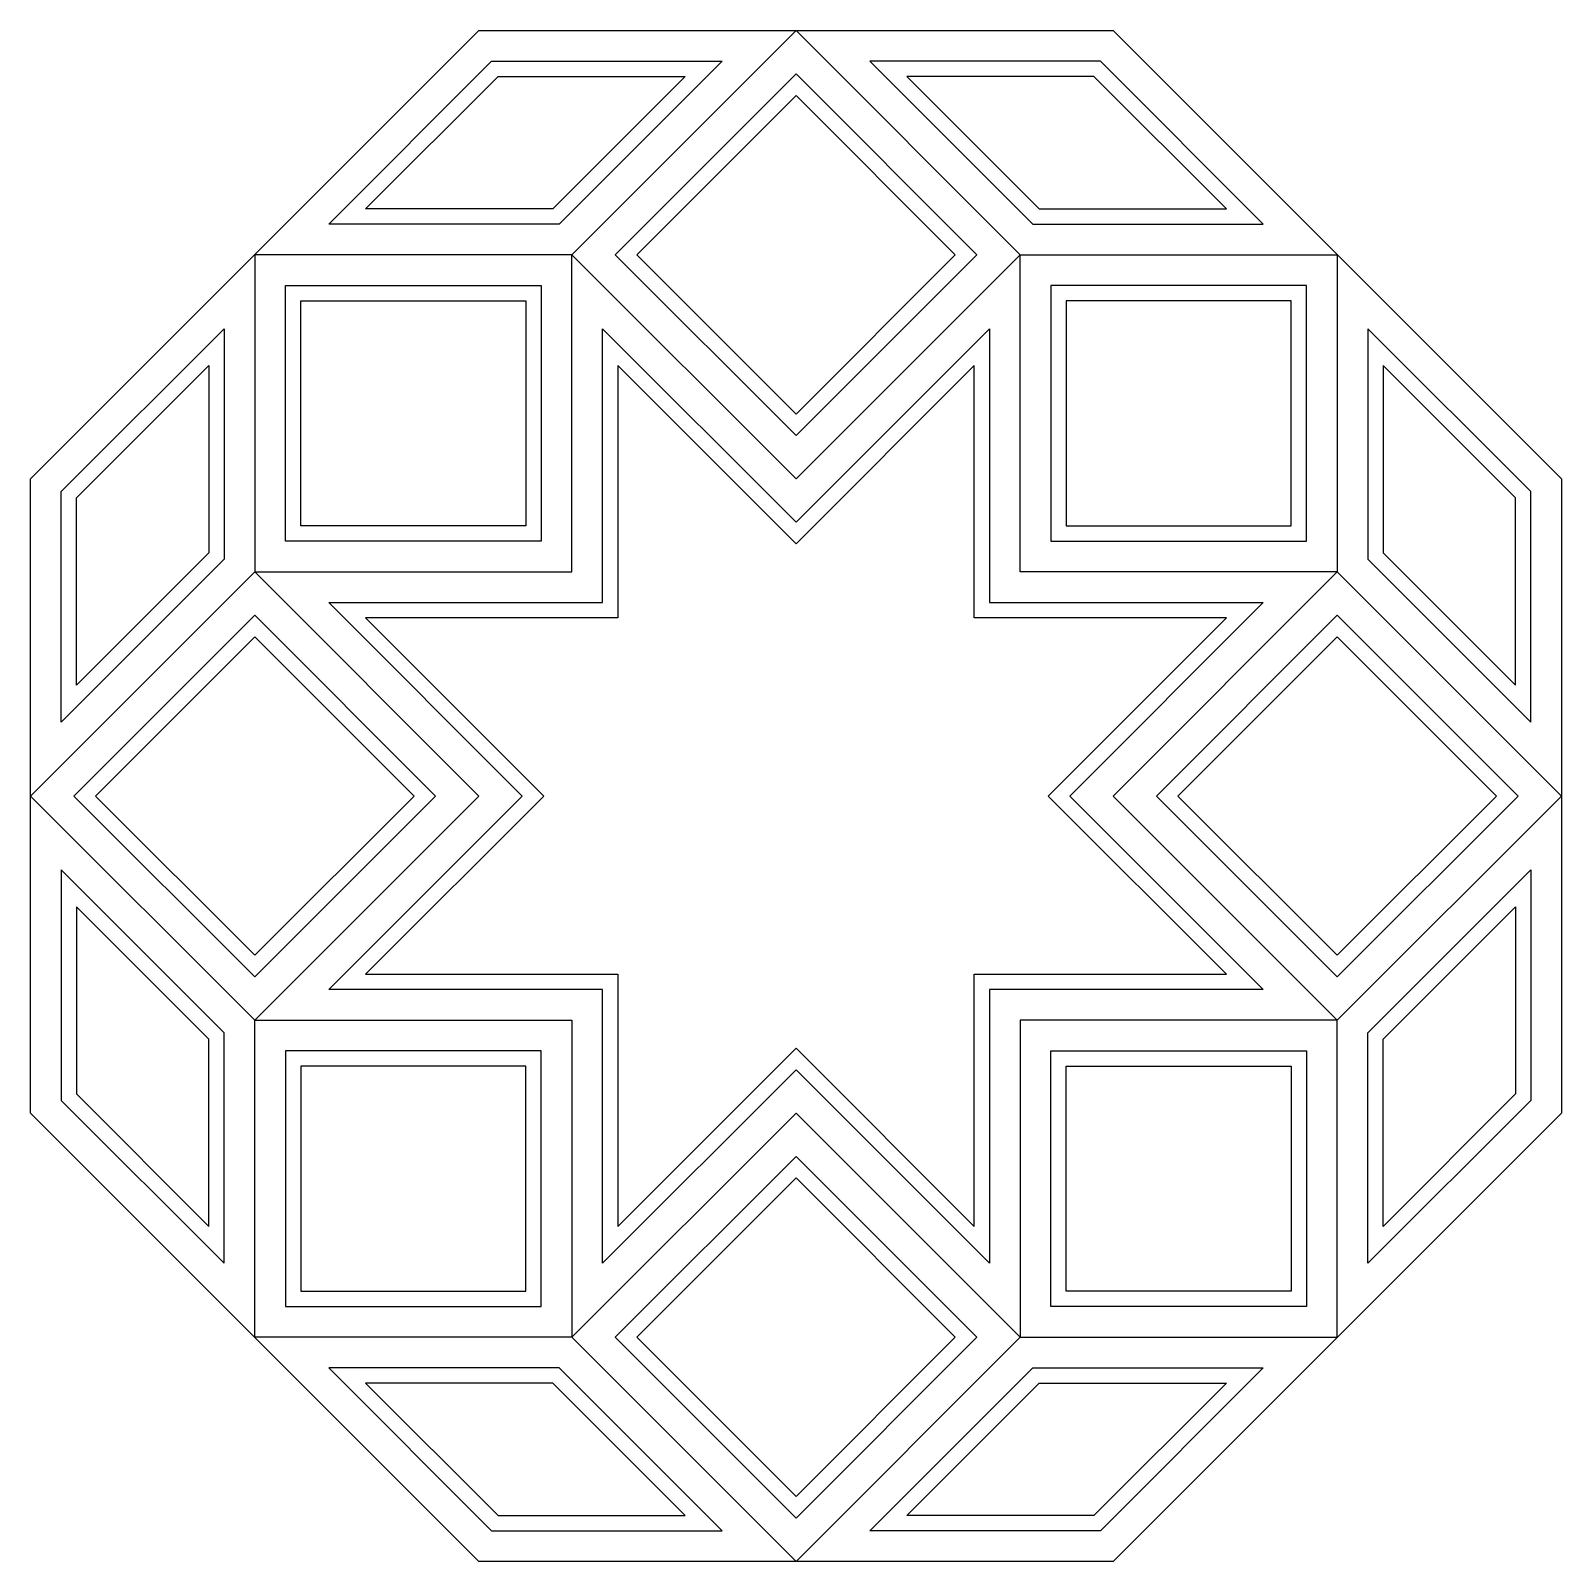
# Model space of a CAD drawing. Extents: x 555 to 3555, y 2007 to 5007.
import ezdxf

# ---------------------------------------------------------------- set-up
doc = ezdxf.new("R2010")
doc.units = 0
doc.header["$MEASUREMENT"] = 0
for name, color, linetype in [('3', 3, 'CONTINUOUS'), ('4', 4, 'CONTINUOUS'), ('7', 7, 'CONTINUOUS')]:
    doc.layers.add(name, color=color, linetype=linetype)

msp = doc.modelspace()

# ---------------------------------------------------------------- linework, layer by layer
at = {"layer": '3'}
for points in [[(1837.7, 4917.3), (1578.4, 4658), (1211.6, 4658), (1471, 4917.3)], [(2272.3, 4917.3), (2531.6, 4658), (2898.4, 4658), (2639, 4917.3)], [(2055, 4880), (2367.1, 4568), (2055, 4255.9), (1742.9, 4568)], [(1084.3, 4478), (1525.7, 4478), (1525.7, 4036.7), (1084.3, 4036.7)], [(3025.7, 4478), (2584.3, 4478), (2584.3, 4036.7), (3025.7, 4036.7)], [(904.3, 4350.7), (904.3, 3983.9), (645, 3724.6), (645, 4091.4)], [(2055, 4001.4), (1705.7, 4350.7), (1705.7, 3856.7), (1211.6, 3856.7), (1561, 3507.3), (1211.6, 3158), (1705.7, 3158), (1705.7, 2663.9), (2055, 3013.3), (2404.3, 2663.9), (2404.3, 3158), (2898.4, 3158), (2549, 3507.3), (2898.4, 3856.7), (2404.3, 3856.7), (2404.3, 4350.7)], [(3205.7, 4350.7), (3205.7, 3983.9), (3465, 3724.6), (3465, 4091.4)], [(682.3, 3507.3), (994.3, 3195.2), (1306.4, 3507.3), (994.3, 3819.4)], [(3427.7, 3507.3), (3115.7, 3195.2), (2803.6, 3507.3), (3115.7, 3819.4)], [(904.3, 2663.9), (904.3, 3030.7), (645, 3290), (645, 2923.3)], [(3205.7, 2663.9), (3205.7, 3030.7), (3465, 3290), (3465, 2923.3)], [(1084.3, 2536.7), (1525.7, 2536.7), (1525.7, 2978), (1084.3, 2978)], [(3025.7, 2536.7), (2584.3, 2536.7), (2584.3, 2978), (3025.7, 2978)], [(2055, 2134.6), (1742.9, 2446.7), (2055, 2758.7), (2367.1, 2446.7)], [(1837.7, 2097.3), (1578.4, 2356.7), (1211.6, 2356.7), (1471, 2097.3)], [(2272.3, 2097.3), (2531.6, 2356.7), (2898.4, 2356.7), (2639, 2097.3)]]:
    msp.add_lwpolyline(points, close=True, dxfattribs=at)
at = {"layer": '4'}
for points in [[(1433.7, 5007.3), (2676.3, 5007.3), (3555, 4128.6), (3555, 2886), (2676.3, 2007.3), (1433.7, 2007.3), (555, 2886), (555, 3507.3), (555, 4128.6)], [(2055, 5007.3), (1615.7, 4568), (2055, 4128.6), (2494.3, 4568)], [(1615.7, 4568), (994.3, 4568), (994.3, 3946.7), (1615.7, 3946.7)], [(2494.3, 4568), (3115.7, 4568), (3115.7, 3946.7), (2494.3, 3946.7)], [(994.3, 3946.7), (1433.7, 3507.3), (994.3, 3068), (555, 3507.3)], [(3555, 3507.3), (3115.7, 3946.7), (2676.3, 3507.3), (3115.7, 3068)], [(1615.7, 2446.7), (994.3, 2446.7), (994.3, 3068), (1615.7, 3068)], [(2494.3, 2446.7), (3115.7, 2446.7), (3115.7, 3068), (2494.3, 3068)], [(2055, 2007.3), (1615.7, 2446.7), (2055, 2886), (2494.3, 2446.7)]]:
    msp.add_lwpolyline(points, close=True, dxfattribs=at)
at = {"layer": '7'}
for points in [[(1139.2, 4628), (1458.5, 4947.3), (1910.1, 4947.3), (1590.8, 4628)], [(2055, 4922.5), (1700.5, 4568), (2055, 4213.5), (2409.5, 4568)], [(2970.8, 4628), (2651.5, 4947.3), (2199.9, 4947.3), (2519.2, 4628)], [(1054.3, 4508), (1555.7, 4508), (1555.7, 4006.7), (1054.3, 4006.7)], [(3055.7, 4508), (2554.3, 4508), (2554.3, 4006.7), (3055.7, 4006.7)], [(615, 4103.8), (934.3, 4423.1), (934.3, 3971.5), (615, 3652.2)], [(1518.5, 3507.3), (1139.2, 3886.7), (1675.7, 3886.7), (1675.7, 4423.1), (2055, 4043.8), (2434.3, 4423.1), (2434.3, 3886.7), (2970.8, 3886.7), (2591.5, 3507.3), (2970.8, 3128), (2434.3, 3128), (2434.3, 2591.5), (2055, 2970.8), (1675.7, 2591.5), (1675.7, 3128), (1139.2, 3128)], [(3495, 4103.8), (3175.7, 4423.1), (3175.7, 3971.5), (3495, 3652.2)], [(639.9, 3507.3), (994.3, 3861.8), (1348.8, 3507.3), (994.3, 3152.8)], [(3470.1, 3507.3), (3115.7, 3152.8), (2761.2, 3507.3), (3115.7, 3861.8)], [(615, 2910.8), (934.3, 2591.5), (934.3, 3043.1), (615, 3362.5)], [(3495, 2910.8), (3175.7, 2591.5), (3175.7, 3043.1), (3495, 3362.5)], [(1054.3, 2506.7), (1555.7, 2506.7), (1555.7, 3008), (1054.3, 3008)], [(3055.7, 2506.7), (2554.3, 2506.7), (2554.3, 3008), (3055.7, 3008)], [(2055, 2092.2), (1700.5, 2446.7), (2055, 2801.1), (2409.5, 2446.7)], [(1139.2, 2386.7), (1458.5, 2067.3), (1910.1, 2067.3), (1590.8, 2386.7)], [(2970.8, 2386.7), (2651.5, 2067.3), (2199.9, 2067.3), (2519.2, 2386.7)]]:
    msp.add_lwpolyline(points, close=True, dxfattribs=at)

doc.saveas('drawing.dxf')
